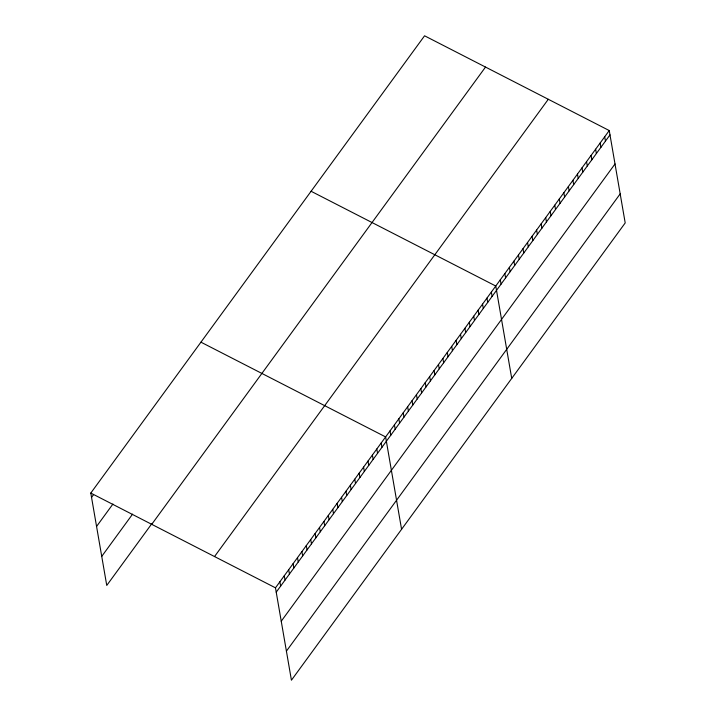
<?xml version="1.0" encoding="UTF-8"?>
<svg xmlns="http://www.w3.org/2000/svg" width="716" height="716" viewBox="0 0 716 716"><rect width="100%" height="100%" fill="white"/><g stroke="black" fill="none" stroke-linecap="round" stroke-linejoin="round"><path stroke-width="1.07" d="M152.069 523.36L106.756 585.446L90.798 493.064L424.57 35.8L609.244 130.554L625.202 222.936L291.43 680.2L275.472 587.827L609.244 130.554M91.55 497.405L93.429 494.819M96.562 526.457L112.931 504.037M101.735 556.386L132.576 514.142M151.738 524.336L485.511 67.071M214.531 556.556L548.304 99.282M276.224 592.159L609.996 134.885M281.245 621.211L615.017 163.946M286.409 651.148L620.181 193.875M311.084 191.27L495.767 286.024L511.725 378.406M200.945 342.167L385.62 436.921L401.578 529.303M90.798 493.064L275.472 587.827M604.707 136.774L605.459 141.106M600.169 142.994L600.921 147.326M595.631 149.214L596.374 153.546M591.094 155.435L591.837 159.766M586.547 161.646L587.299 165.987M582.01 167.866L582.761 172.207M577.472 174.086L578.224 178.418M572.934 180.307L573.677 184.639M568.397 186.527L569.139 190.859M563.85 192.747L564.602 197.079M559.312 198.967L560.064 203.299M554.775 205.179L555.527 209.519M550.237 211.399L550.989 215.731M545.699 217.619L546.442 221.951M541.162 223.839L541.905 228.171M536.615 230.06L537.367 234.392M532.077 236.28L532.829 240.612M527.54 242.491L528.292 246.832M523.002 248.712L523.745 253.043M518.465 254.932L519.207 259.264M513.918 261.152L514.67 265.484M509.38 267.372L510.132 271.704M504.843 273.593L505.594 277.924M500.305 279.804L501.057 284.145M491.355 292.065L492.107 296.397M486.952 298.098L487.703 302.429M482.548 304.139L483.3 308.471M478.145 310.171L478.888 314.503M473.732 316.204L474.484 320.544M469.329 322.245L470.081 326.577M464.926 328.277L465.668 332.609M460.522 334.318L461.265 338.65M456.11 340.351L456.862 344.682M451.707 346.383L452.458 350.724M447.303 352.424L448.046 356.756M442.891 358.456L443.643 362.788M438.487 364.498L439.239 368.83M434.084 370.53L434.836 374.862M429.681 376.562L430.423 380.903M425.268 382.604L426.02 386.935M420.865 388.636L421.617 392.968M416.461 394.677L417.213 399.009M412.058 400.709L412.801 405.041M407.646 406.742L408.397 411.082M403.242 412.783L403.994 417.115M398.839 418.815L399.582 423.147M394.435 424.856L395.178 429.188M390.023 430.889L390.775 435.221M381.216 442.962L381.959 447.294M376.804 448.995L377.556 453.335M372.401 455.036L373.152 459.368M367.997 461.068L368.749 465.4M363.594 467.101L364.337 471.441M359.181 473.142L359.933 477.474M354.778 479.174L355.53 483.515M350.375 485.215L351.126 489.547M345.971 491.248L346.714 495.579M341.559 497.28L342.311 501.621M337.155 503.321L337.907 507.653M332.752 509.353L333.495 513.694M328.349 515.395L329.091 519.727M323.936 521.427L324.688 525.759M319.533 527.468L320.285 531.8M315.13 533.501L315.872 537.832M310.717 539.533L311.469 543.874M306.314 545.574L307.066 549.906M301.91 551.606L302.662 555.938M297.507 557.648L298.25 561.979M293.095 563.68L293.846 568.012M288.691 569.712L289.443 574.053M284.288 575.753L285.04 580.085M279.884 581.786L280.627 586.118"/></g></svg>
